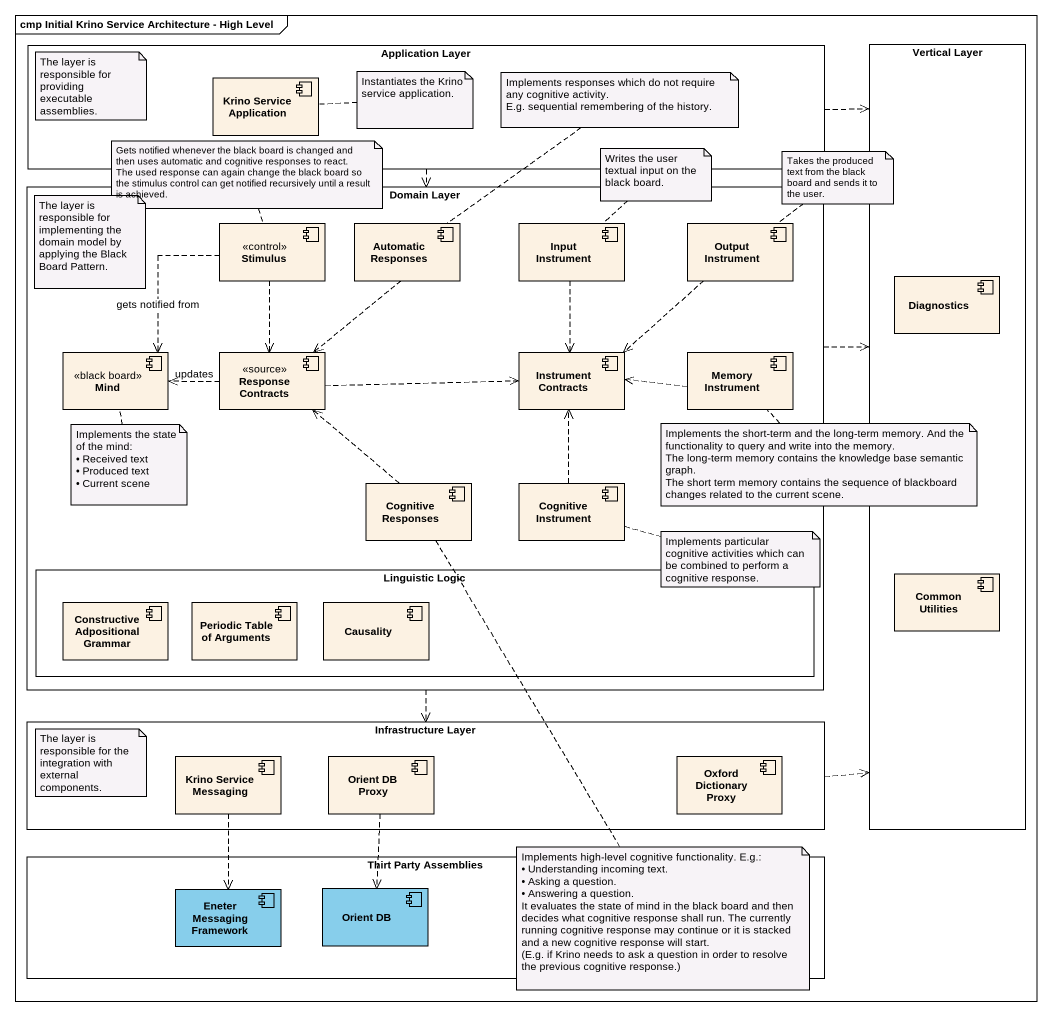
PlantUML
@startuml
mainframe cmp Initial Krino Service Architecture - High Level
rectangle "Application Layer" as Application_Layer {
  component "Krino Service Application" as Krino_Service_Application
}
rectangle "Vertical Layer" as Vertical_Layer {
  component Diagnostics
  component "Common Utilities" as Common_Utilities
}
rectangle "Domain Layer" as Domain_Layer {
  component Stimulus <<control>>
  component "Automatic Responses" as Automatic_Responses
  component "Input Instrument" as Input_Instrument
  component "Output Instrument" as Output_Instrument
  component Mind <<black board>>
  component "Response Contracts" as Response_Contracts <<source>>
  component "Instrument Contracts" as Instrument_Contracts
  component "Memory Instrument" as Memory_Instrument
  component "Cognitive Responses" as Cognitive_Responses
  component "Cognitive Instrument" as Cognitive_Instrument
  rectangle "Linguistic Logic" as Linguistic_Logic {
    component "Constructive Adpositional Grammar" as Constructive_Adpositional
    component "Periodic Table of Arguments" as Periodic_Table_of_Arguments
    component Causality
  }
}
rectangle "Infrastructure Layer" as Infrastructure_Layer {
  component "Krino Service Messaging" as Krino_Service_Messaging
  component "Orient DB Proxy" as Orient_DB_Proxy
  component "Oxford Dictionary Proxy" as Oxford_Dictionary_Proxy
}
rectangle "Thirt Party Assemblies" as Thirt_Party_Assemblies {
  component "Eneter Messaging Framework" as Eneter_Messaging_Framework #87CEEB
  component "Orient DB" as Orient_DB #87CEEB
}
Application_Layer ..> Vertical_Layer
Application_Layer ..> Domain_Layer
Domain_Layer .right.> Vertical_Layer
Domain_Layer ..> Infrastructure_Layer
Stimulus ..> Mind : gets notified from
Stimulus ..> Response_Contracts
Automatic_Responses ..> Response_Contracts
Input_Instrument ..> Instrument_Contracts
Output_Instrument ..> Instrument_Contracts
Response_Contracts .left.> Mind : updates
Response_Contracts .right.> Instrument_Contracts
Memory_Instrument .left.> Instrument_Contracts
Cognitive_Responses .up.> Response_Contracts
Cognitive_Instrument .up.> Instrument_Contracts
Infrastructure_Layer .up.> Vertical_Layer
Krino_Service_Messaging ..> Eneter_Messaging_Framework
Orient_DB_Proxy ..> Orient_DB
note as N1
  The layer is responsible for providing executable assemblies.
end note
note right of Krino_Service_Application : Instantiates the Krino service application.
note top of Automatic_Responses
  Implements responses which do not require any cognitive activity.
  E.g. sequential remembering of the history.
end note
note top of Stimulus
  Gets notified whenever the black board is changed and then uses automatic and cognitive responses to react.
  The used response can again change the black board so the stimulus control can get notified recursively until a result is achieved.
end note
note top of Input_Instrument : Writes the user textual input on the black board.
note top of Output_Instrument : Takes the produced text from the black board and sends it to the user.
note as N7
  The layer is responsible for implementing the domain model by applying the Black Board Pattern.
end note
note bottom of Mind
  Implements the state of the mind:
  • Received text
  • Produced text
  • Current scene
end note
note bottom of Memory_Instrument
  Implements the short-term and the long-term memory. And the functionality to query and write into the memory.
  The long-term memory contains the knowledge base semantic graph.
  The short term memory contains the sequence of blackboard changes related to the current scene.
end note
note right of Cognitive_Instrument : Implements particular cognitive activities which can be combined to perform a cognitive response.
note as N11
  The layer is responsible for the integration with external components.
end note
note bottom of Cognitive_Responses
  Implements high-level cognitive functionality. E.g.:
  • Understanding incoming text.
  • Asking a question.
  • Answering a question.
  It evaluates the state of mind in the black board and then decides what cognitive response shall run. The currently running cognitive response may continue or it is stacked and a new cognitive response will start.
  (E.g. if Krino needs to ask a question in order to resolve the previous cognitive response.)
end note
@enduml
